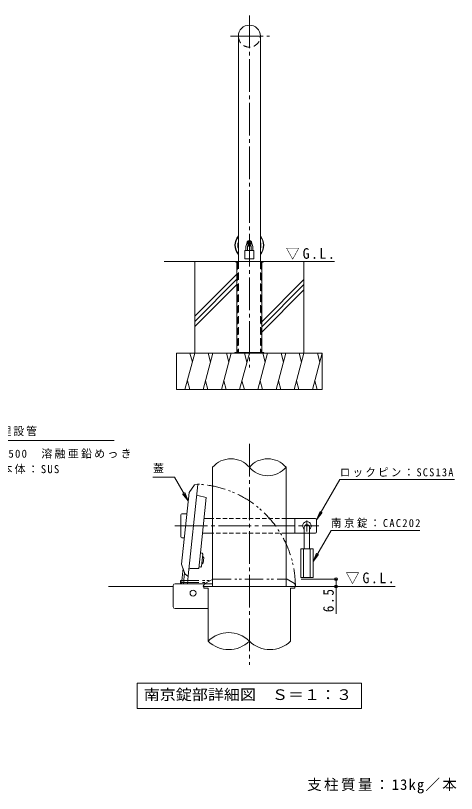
# Model space of a CAD drawing. Units: millimetres, scale not verified, with parts at other scales. Extents: x -1722 to 1797, y -1370 to 1312.
# Drawn here: x 586 to 1797, y -1098 to 1039 of the extents above; entities that cross this region are included whole.
import ezdxf
from ezdxf.enums import TextEntityAlignment as Align

# ---------------------------------------------------------------- set-up
doc = ezdxf.new("R2010")
doc.units = ezdxf.units.MM
doc.header["$LTSCALE"] = 10
doc.header["$PDMODE"] = 32
doc.header["$PDSIZE"] = 8
for name, pattern in [('CHAIN1', [8, 5, -1, 1, -1]), ('CHAIN2', [12, 9, -1, 1, -1]), ('DASHED1', [1.8, 1.2, -0.6]), ('DASHED2', [3, 2, -1]), ('DOUBLE_CHAIN1', [8.8, 5, -1, 0.6, -0.6, 0.6, -1])]:
    doc.linetypes.add(name, pattern=pattern)
for name, color, linetype, lineweight in [('C-0', 4, 'Continuous', 9), ('C-1', 7, 'Continuous', 9), ('C-2', 3, 'Continuous', 9), ('C-3', 3, 'DASHED2', 9), ('C-5', 7, 'Continuous', 9), ('C-6', 2, 'Continuous', 9), ('C-E', 6, 'Continuous', 5), ('D-0', 4, 'Continuous', 9), ('D-1', 3, 'Continuous', 9), ('D-4', 7, 'Continuous', 9), ('D-5', 7, 'Continuous', 9), ('D-6', 7, 'Continuous', 9), ('D-9', 7, 'Continuous', 9), ('D-A', 2, 'Continuous', 9), ('D-B', 2, 'Continuous', 9), ('D-E', 4, 'Continuous', 9)]:
    doc.layers.add(name, color=color, linetype=linetype, lineweight=lineweight)
doc.styles.add('ＭＳ ゴシック', font='')
doc.styles.get('ＭＳ ゴシック').set_extended_font_data('MS Gothic')

msp = doc.modelspace()

# ---------------------------------------------------------------- linework, layer by layer
at = {"layer": 'C-0', "color": 7, "linetype": 'CHAIN2'}
for p, q in [((1228.39, 1039.42), (1228.39, 72.15)), ((1176.51, 982.9), (1283.53, 982.91))]:
    msp.add_line(p, q, dxfattribs=at)
at = {"layer": 'C-0'}
for p, q in [((1221.39, 414.01), (1221.39, 412.09)), ((1235.39, 414.01), (1235.39, 412.09)), ((1190.89, 363.17), (1190.89, 361.67)), ((1190.89, 363.17), (1190.89, 361.67)), ((1190.89, 363.17), (1265.89, 363.17)), ((1190.89, 361.67), (1194.39, 361.67)), ((1194.39, 361.67), (1194.39, 113.17)), ((1262.39, 361.67), (1262.39, 113.17)), ((1265.89, 361.67), (1262.39, 361.67)), ((1265.89, 363.17), (1265.89, 361.67))]:
    msp.add_line(p, q, dxfattribs=at)
at = {"layer": 'C-0', "linetype": 'DASHED2'}
for p, q in [((1195.89, 361.67), (1195.89, 113.17)), ((1260.89, 361.67), (1260.89, 113.17))]:
    msp.add_line(p, q, dxfattribs=at)
at = {"layer": 'C-0'}
for centre, start, end in [((1228.39, 414.01), 359.99939, 180.00061), ((1228.39, 412.09), 179.99939, 187.6925), ((1228.39, 412.09), 229.58139, 310.41597), ((1228.39, 412.09), 352.30522, 0.00061)]:
    msp.add_arc(centre, 7, start, end, dxfattribs=at)
at = {"layer": 'C-0', "linetype": 'DASHED2'}
for centre, start, end in [((1194.39, 361.67), 0, 90), ((1262.39, 361.67), 90, 180)]:
    msp.add_arc(centre, 1.5, start, end, dxfattribs=at)
at = {"layer": 'C-0'}
for major_axis, start_param, end_param in [((-4.16, 39.58), 0.7667625, 2.1642506), ((-4.06, 38.59), 0.7980163, 2.132987), ((-4.16, 39.58), 3.9038804, 5.3103083), ((-4.06, 38.59), 3.9348512, 5.2793375), ((-3.35, 31.83), 1.154745, 1.7762584), ((-3.35, 31.83), 4.2848321, 4.9293566)]:
    msp.add_ellipse((1228.45, 408.15), major_axis=major_axis, ratio=0.9945, start_param=start_param, end_param=end_param, dxfattribs=at)
at = {"layer": 'C-1', "color": 3}
for p, q in [((1198.14, 468.15), (1198.14, 363.17)), ((1258.64, 452.65), (1258.64, 363.17))]:
    msp.add_line(p, q, dxfattribs=at)
at = {"layer": 'C-1'}
for p, q in [((1188.39, 113.17), (1188.39, 111.67)), ((1268.39, 113.17), (1188.39, 113.17)), ((1215.89, 113.17), (1215.89, 111.67)), ((1240.89, 113.17), (1240.89, 111.67)), ((1268.39, 113.17), (1268.39, 111.67))]:
    msp.add_line(p, q, dxfattribs=at)
at = {"layer": 'C-2'}
for p, q in [((1198.14, 982.91), (1198.14, 433.78)), ((1258.64, 982.91), (1258.64, 433.85))]:
    msp.add_line(p, q, dxfattribs=at)
msp.add_arc((1228.39, 982.91), 30.25, 0, 180, dxfattribs=at)
at = {"layer": 'C-2', "linetype": 'DASHED2'}
msp.add_arc((1228.39, 982.91), 30.25, 180.00047, 0.00047, dxfattribs=at)
at = {"layer": 'C-3'}
for p, q in [((1198.14, 363.17), (1198.14, 113.17)), ((1258.64, 363.17), (1258.64, 113.17))]:
    msp.add_line(p, q, dxfattribs=at)
at = {"layer": 'C-5'}
for p, q in [((1225.89, 408.4), (1225.89, 417.94)), ((1230.89, 408.4), (1230.89, 417.94)), ((435.42, -127.99), (857.43, -127.99))]:
    msp.add_line(p, q, dxfattribs=at)
for centre, radius, start, end in [((1228.39, 413.17), 6, 349.8367, 190.1633), ((1228.39, 413.17), 6, 234.7027, 305.2973), ((1226.89, 417.94), 1, 107.45982, 180), ((1226.89, 408.4), 1, 180, 252.54018), ((1229.89, 417.94), 1, 0, 72.54018), ((1229.89, 408.4), 1, 287.45982, 0)]:
    msp.add_arc(centre, radius, start, end, dxfattribs=at)
at = {"layer": 'C-6'}
for p, q in [((1216.39, 394.17), (1240.39, 394.17)), ((1218.89, 404.67), (1218.89, 394.17)), ((1223.39, 404.67), (1223.39, 394.17)), ((1233.39, 404.67), (1233.39, 394.17)), ((1237.89, 404.67), (1237.89, 394.17)), ((1240.39, 394.17), (1240.39, 370.67))]:
    msp.add_line(p, q, dxfattribs=at)
msp.add_lwpolyline([(1216.39, 394.17), (1216.39, 370.67), (1240.39, 370.67)], dxfattribs=at)
for radius, start, end in [(9.5, 105.25735, 180), (5, 119.99915, 180), (9.5, 0, 74.74271), (5, 0, 60.00085)]:
    msp.add_arc((1228.39, 404.67), radius, start, end, dxfattribs=at)
at = {"layer": 'C-E'}
for p, q in [((994.18, 363.17), (1190.89, 363.17)), ((1078.39, 111.67), (1078.39, 363.17)), ((1265.89, 363.17), (1461.79, 363.17)), ((1378.39, 111.67), (1378.39, 363.17)), ((1194.39, 328.98), (1078.39, 212.98)), ((1194.39, 314.83), (1078.39, 198.83)), ((1194.39, 300.69), (1078.39, 184.69)), ((1378.39, 314.09), (1262.39, 198.09)), ((1378.39, 299.95), (1262.39, 183.95)), ((1378.39, 285.81), (1262.39, 169.81)), ((1028.39, 111.67), (1428.39, 111.67)), ((1028.39, 11.67), (1028.39, 111.67)), ((1078.39, 111.67), (1051.6, 11.67)), ((1065.34, 111.67), (1071.87, 87.32)), ((1128.39, 111.67), (1101.6, 11.67)), ((1115.34, 111.67), (1121.87, 87.32)), ((1178.39, 111.67), (1151.6, 11.67)), ((1165.34, 111.67), (1171.87, 87.32)), ((1228.39, 111.67), (1201.6, 11.67)), ((1215.34, 111.67), (1221.87, 87.32)), ((1278.39, 111.67), (1251.6, 11.67)), ((1265.34, 111.67), (1271.87, 87.32)), ((1328.39, 111.67), (1301.6, 11.67)), ((1315.34, 111.67), (1321.87, 87.32)), ((1378.39, 111.67), (1351.6, 11.67)), ((1365.34, 111.67), (1371.87, 87.32)), ((1428.39, 111.67), (1401.6, 11.67)), ((1415.34, 111.67), (1421.87, 87.32)), ((1428.39, 11.67), (1428.39, 111.67)), ((1064.65, 11.67), (1058.12, 36.02)), ((1114.65, 11.67), (1108.12, 36.02)), ((1164.65, 11.67), (1158.12, 36.02)), ((1214.65, 11.67), (1208.12, 36.02)), ((1264.65, 11.67), (1258.12, 36.02)), ((1314.65, 11.67), (1308.12, 36.02)), ((1364.65, 11.67), (1358.12, 36.02)), ((1414.65, 11.67), (1408.12, 36.02)), ((1028.39, 11.67), (1428.39, 11.67))]:
    msp.add_line(p, q, dxfattribs=at)
at = {"layer": 'D-0', "color": 7, "linetype": 'CHAIN2'}
for p, q in [((1228.39, -137.09), (1228.39, -744.78)), ((1023.78, -362.74), (1419.13, -362.74))]:
    msp.add_line(p, q, dxfattribs=at)
at = {"layer": 'D-0'}
for p, q in [((1060.47, -500.09), (1086.88, -248.77)), ((1078.09, -250.22), (1062.72, -271.37)), ((1086.05, -248.06), (1078.09, -250.22)), ((1042.01, -468.39), (1062.72, -271.37)), ((1086.56, -279.79), (1109.86, -285.23)), ((1042.01, -468.39), (1045.96, -478.66)), ((1065.48, -480.29), (1089.41, -479.82)), ((1103.39, -529.41), (1103.39, -534.41)), ((1103.39, -529.41), (1352.64, -529.41)), ((1353.39, -529.41), (1353.39, -534.41)), ((1353.39, -529.41), (1353.39, -534.41)), ((1103.39, -534.41), (1115.06, -534.41)), ((1115.06, -534.41), (1115.06, -679.64)), ((1341.73, -534.41), (1353.39, -534.41)), ((1341.73, -534.41), (1341.73, -679.64))]:
    msp.add_line(p, q, dxfattribs=at)
at = {"layer": 'D-0', "linetype": 'DOUBLE_CHAIN1'}
for p, q in [((1128.37, -509.41), (1121.84, -512.74)), ((1128.37, -509.41), (1332.63, -509.41)), ((1102.04, -529.41), (1354.75, -529.41))]:
    msp.add_line(p, q, dxfattribs=at)
at = {"layer": 'D-0'}
msp.add_lwpolyline([(1109.86, -285.23), (1093.89, -437.21), (1093.87, -437.39)], dxfattribs=at)
at = {"layer": 'D-0', "linetype": 'DOUBLE_CHAIN1'}
for points in [[(1121.84, -512.74), (1106, -520.82), (1101.42, -528.5)], [(1355.37, -528.5), (1352.39, -520.82), (1332.63, -509.41)]]:
    msp.add_lwpolyline(points, dxfattribs=at)
at = {"layer": 'D-0'}
for centre, radius, start, end in [((1086.22, -248.7), 0.667, 354, 105.20602), ((1087.32, -276.55), 3.33, 174, 256.87498), ((1065.55, -483.63), 3.33, 91.12502, 174), ((1059.8, -500.02), 0.667, 242.79398, 354), ((1102.04, -528.74), 0.667, 158.79398, 270), ((1171.73, -736.79), 80.48, 45.23975, 134.76025), ((1171.73, -622.5), 80.48, 225.23975, 314.76025), ((1285.06, -622.5), 80.48, 225.23975, 314.76025)]:
    msp.add_arc(centre, radius, start, end, dxfattribs=at)
at = {"layer": 'D-0', "linetype": 'DOUBLE_CHAIN1'}
for centre, radius, start, end in [((1073.4, -529.41), 281.35, 0, 87.23974), ((1354.75, -528.74), 0.667, 270, 21.20602)]:
    msp.add_arc(centre, radius, start, end, dxfattribs=at)
at = {"layer": 'D-1'}
for p, q in [((1127.56, -529.41), (1127.56, -201.82)), ((1329.23, -529.41), (1329.23, -201.82)), ((1019.23, -585.07), (1019.23, -526.74)), ((1024.23, -521.74), (1127.56, -521.74)), ((1024.23, -590.07), (1115.06, -590.07))]:
    msp.add_line(p, q, dxfattribs=at)
at = {"layer": 'D-1', "color": 4}
for p, q in [((1093.87, -437.39), (1089.41, -479.82)), ((1045.96, -478.66), (1052.34, -495.26)), ((1052.34, -495.26), (1059.5, -500.62))]:
    msp.add_line(p, q, dxfattribs=at)
at = {"layer": 'D-1'}
for centre, radius, start, end in [((1177.98, -244.62), 66.14, 40.32968, 139.67032), ((1278.81, -244.62), 66.14, 40.32968, 139.67032), ((1278.81, -159.02), 66.14, 220.32968, 319.67032), ((1024.23, -526.74), 5, 90, 180), ((1024.23, -585.07), 5, 180, 270)]:
    msp.add_arc(centre, radius, start, end, dxfattribs=at)
at = {"layer": 'D-4'}
for p, q in [((1469.52, -509.41), (1370.47, -509.41)), ((1466.52, -509.41), (1466.52, -604.64)), ((1469.52, -529.41), (1392.59, -529.41))]:
    msp.add_line(p, q, dxfattribs=at)
for p in [(1466.52, -509.41), (1466.52, -529.41)]:
    msp.add_point(p, dxfattribs=at)
at = {"layer": 'D-5'}
for p, q in [((1022.47, -228.86), (963.67, -228.86)), ((1060.3, -294.38), (1022.47, -228.86)), ((1413.17, -346.07), (1476.94, -235.61)), ((1476.94, -235.61), (1791.31, -235.61)), ((1060.3, -294.38), (1045.08, -274.55)), ((1060.3, -294.38), (1050.74, -271.29)), ((1413.17, -346.07), (1422.73, -322.98)), ((1413.17, -346.07), (1428.38, -326.24)), ((1403.17, -461.11), (1412.73, -438.01)), ((1403.17, -461.11), (1418.38, -441.27)), ((920.39, -795.14), (1536.39, -795.14)), ((920.39, -795.14), (920.39, -865.14)), ((1536.39, -795.14), (1536.39, -865.14)), ((920.39, -865.14), (1536.39, -865.14))]:
    msp.add_line(p, q, dxfattribs=at)
msp.add_lwpolyline([(1403.17, -461.11), (1452.66, -375.48), (1696.26, -375.48)], dxfattribs=at)
at = {"layer": 'D-6'}
for p, q in [((1039.83, -392.74), (1039.83, -332.74)), ((1043.17, -329.41), (1056.62, -329.41)), ((1127.56, -342.74), (1103.82, -342.74)), ((1409.83, -342.74), (1329.23, -342.74)), ((1353.17, -342.74), (1353.17, -382.74)), ((1413.17, -346.07), (1413.17, -379.41)), ((1127.56, -382.74), (1099.62, -382.74)), ((1409.83, -382.74), (1329.23, -382.74)), ((1049.61, -396.07), (1043.17, -396.07))]:
    msp.add_line(p, q, dxfattribs=at)
at = {"layer": 'D-6', "linetype": 'DASHED1'}
for p, q in [((1329.23, -342.74), (1127.56, -342.74)), ((1329.23, -382.74), (1127.56, -382.74))]:
    msp.add_line(p, q, dxfattribs=at)
at = {"layer": 'D-6', "linetype": 'CHAIN1'}
msp.add_line((1386.5, -347.69), (1386.5, -377.89), dxfattribs=at)
at = {"layer": 'D-6', "color": 2}
for p, q in [((1100.87, -447.34), (1099.54, -447.21)), ((1100.87, -447.34), (1103.24, -450.28)), ((1098.78, -467.23), (1097.45, -467.1)), ((1101.71, -464.86), (1097.73, -464.44)), ((1098.78, -467.23), (1101.71, -464.86)), ((1103.24, -450.28), (1099.26, -449.86)), ((1101.71, -464.86), (1103.24, -450.28)), ((1042.1, -521.74), (1046.49, -480.03))]:
    msp.add_line(p, q, dxfattribs=at)
at = {"layer": 'D-6', "color": 6, "lineweight": 5}
for p, q in [((1019.23, -529.41), (841.8, -529.41)), ((1352.64, -529.41), (1628.41, -529.41))]:
    msp.add_line(p, q, dxfattribs=at)
at = {"layer": 'D-6', "color": 2, "linetype": 'DOUBLE_CHAIN1'}
for q in [(1120.53, -513.41), (1039.7, -521.74)]:
    msp.add_line((1039.7, -513.41), q, dxfattribs=at)
at = {"layer": 'D-6'}
for centre, radius, start, end in [((1043.17, -332.74), 3.33, 90, 180), ((1386.5, -362.74), 11.67, 310.00473, 229.99223), ((1409.83, -346.07), 3.33, 0, 90), ((1409.83, -379.41), 3.33, 270, 0), ((1043.17, -392.74), 3.33, 180, 270)]:
    msp.add_arc(centre, radius, start, end, dxfattribs=at)
at = {"layer": 'D-9'}
for p, q in [((1047.47, -521.74), (1050.7, -490.99)), ((1058.19, -521.74), (1060.47, -500.09))]:
    msp.add_line(p, q, dxfattribs=at)
at = {"layer": 'D-9', "linetype": 'DOUBLE_CHAIN1'}
msp.add_line((1039.7, -518.74), (1110.07, -518.74), dxfattribs=at)
at = {"layer": 'D-A'}
for p, q in [((1379, -366.91), (1379, -426.07)), ((1394, -366.91), (1394, -426.07)), ((1369.83, -426.07), (1369.83, -504.41)), ((1369.83, -426.07), (1403.17, -426.07)), ((1377.33, -426.07), (1377.33, -504.41)), ((1395.67, -426.07), (1395.67, -504.41)), ((1403.17, -426.07), (1403.17, -504.41)), ((1369.83, -504.41), (1403.17, -504.41))]:
    msp.add_line(p, q, dxfattribs=at)
msp.add_arc((1386.5, -366.91), 7.5, 0, 180, dxfattribs=at)
at = {"layer": 'D-B'}
for p, q in [((1099.07, -437.94), (1093.87, -437.39)), ((1100.24, -440.58), (1096.76, -473.73)), ((1100.24, -440.58), (1099.07, -437.94)), ((1095.06, -476.06), (1089.86, -475.52)), ((1096.76, -473.73), (1095.06, -476.06))]:
    msp.add_line(p, q, dxfattribs=at)
at = {"layer": 'D-E'}
msp.add_circle((1073.89, -547.74), 8.33, dxfattribs=at)

# ---------------------------------------------------------------- texts
at = {"layer": 'C-5', "color": 2, "char_height": 29.33, "attachment_point": 7, "style": 'ＭＳ ゴシック'}
for s, insert in [('\\T1.22;\\W0.95;▽G.L.', (1328.28, 368.39)), ('\\T1.16;支柱質量：13kg／本', (1387.17, -1098.11))]:
    msp.add_mtext(s, dxfattribs=dict(at, insert=insert))
at = {"layer": 'C-5', "char_height": 21.99, "attachment_point": 7, "style": 'ＭＳ ゴシック'}
for s, insert in [('\\T1.17;脱着用埋設管', (439.63, -116.12)), ('\\T1.21;蓋：FCD500\u3000溶融亜鉛めっき', (439.63, -177.91)), ('\\T1.2;埋設管本体：SUS', (439.63, -220.46))]:
    msp.add_mtext(s, dxfattribs=dict(at, insert=insert))
at = {"layer": 'D-4', "color": 2, "insert": (1492.74, -523.07), "char_height": 29.33, "attachment_point": 7, "style": 'ＭＳ ゴシック'}
msp.add_mtext('\\T1.22;\\W0.95;▽G.L.', dxfattribs=at)
at = {"layer": 'D-4', "color": 2, "insert": (1460.6, -600.05), "char_height": 29.33, "attachment_point": 7, "rotation": 90, "style": 'ＭＳ ゴシック'}
msp.add_mtext('\\T1.27;\\W0.9;6.5', dxfattribs=at)
at = {"layer": 'D-5', "style": 'ＭＳ ゴシック'}
msp.add_text('蓋', height=21.99, dxfattribs=at).set_placement((963.67, -222.19), align=Align.BOTTOM_LEFT)
at = {"layer": 'D-5', "color": 2, "style": 'ＭＳ ゴシック', "width": 1.1}
msp.add_text('南京錠部詳細図\u3000Ｓ＝１：３', height=29.33, dxfattribs=at).set_placement((938.39, -850.14), align=Align.BOTTOM_LEFT)
at = {"layer": 'D-5', "char_height": 21.99, "attachment_point": 7, "style": 'ＭＳ ゴシック'}
for s, insert in [('\\T1.23;\\W0.95;ロックピン：SCS13A', (1476.94, -228.95)), ('\\T1.25;\\W0.95;南京錠：CAC202', (1452.66, -368.81))]:
    msp.add_mtext(s, dxfattribs=dict(at, insert=insert))

doc.saveas('drawing.dxf')
